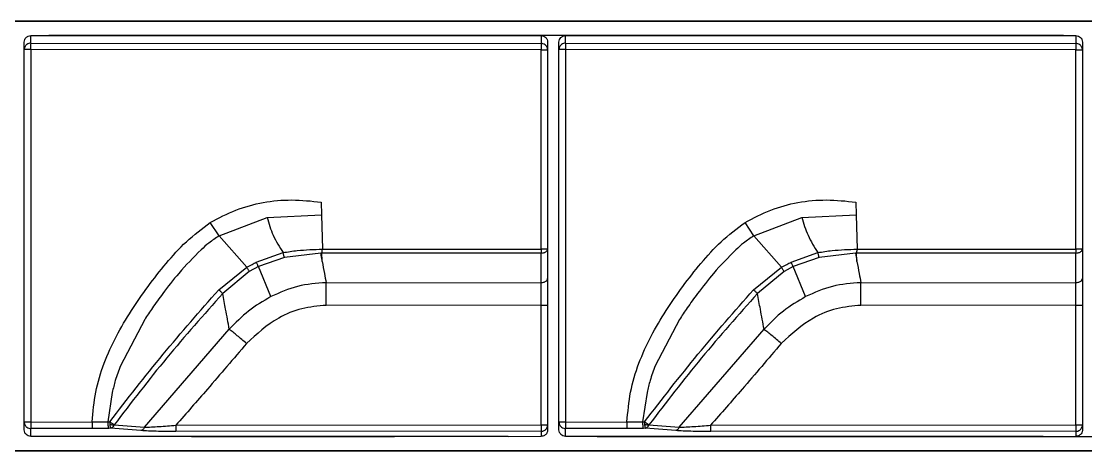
# Model space of a CAD drawing. Header units: millimetres. Extents: x 340 to 481, y 493 to 586.
# Drawn here: x 399.83 to 413.15, y 530.81 to 536.19 of the extents above; entities that cross this region are included whole.
import ezdxf

# ---------------------------------------------------------------- set-up
doc = ezdxf.new("R2010")
doc.units = ezdxf.units.MM
doc.linetypes.add('CENTERX2', pattern=[20.32, 12.7, -2.54, 2.54, -2.54])

msp = doc.modelspace()

# ---------------------------------------------------------------- linework, layer by layer
at = {"color": 7, "linetype": 'Continuous'}
for p, q in [((433.374, 536.195), (366.219, 536.195)), ((366.219, 530.813), (433.374, 530.813))]:
    msp.add_line(p, q, dxfattribs=at)
at = {"color": 7, "linetype": 'Continuous', "lineweight": 25}
for p, q in [((366.819, 536.195), (432.774, 536.195)), ((399.866, 535.841), (399.866, 535.935)), ((399.947, 536.015), (406.337, 536.015)), ((399.947, 535.921), (399.947, 536.015)), ((399.947, 535.921), (406.337, 535.916)), ((406.337, 536.015), (406.337, 535.916)), ((406.418, 535.935), (406.418, 535.836)), ((406.56, 535.841), (406.56, 535.935)), ((406.641, 536.015), (413.031, 536.015)), ((406.641, 535.921), (406.641, 536.015)), ((406.641, 535.921), (413.031, 535.916)), ((413.031, 536.015), (413.031, 535.916)), ((413.112, 535.935), (413.112, 535.836)), ((399.866, 531.172), (399.866, 535.841)), ((399.947, 535.842), (399.947, 531.173)), ((406.336, 535.837), (399.947, 535.842)), ((406.336, 533.341), (406.336, 535.837)), ((406.418, 535.836), (406.418, 533.34)), ((406.56, 531.172), (406.56, 535.841)), ((406.641, 535.842), (406.641, 531.173)), ((413.03, 535.837), (406.641, 535.842)), ((413.03, 533.341), (413.03, 535.837)), ((413.112, 535.836), (413.112, 533.34)), ((403.583, 533.928), (403.587, 533.769)), ((410.277, 533.928), (410.281, 533.769)), ((402.905, 533.738), (403.587, 533.769)), ((403.587, 533.769), (403.598, 533.338)), ((409.599, 533.738), (410.281, 533.769)), ((410.281, 533.769), (410.292, 533.338)), ((402.305, 533.506), (402.195, 533.673)), ((402.305, 533.506), (402.905, 533.738)), ((408.999, 533.506), (408.889, 533.673)), ((408.999, 533.506), (409.599, 533.738)), ((402.653, 533.113), (402.305, 533.506)), ((409.347, 533.113), (408.999, 533.506)), ((402.771, 533.175), (403.106, 533.296)), ((403.122, 533.236), (402.797, 533.12)), ((403.577, 533.288), (403.122, 533.236)), ((403.592, 533.288), (403.577, 533.288)), ((406.337, 533.29), (403.592, 533.288)), ((403.594, 533.198), (403.592, 533.288)), ((403.598, 533.338), (406.336, 533.341)), ((406.337, 532.922), (406.337, 533.29)), ((406.418, 533.34), (406.418, 532.971)), ((409.465, 533.175), (409.8, 533.296)), ((409.816, 533.236), (409.491, 533.12)), ((410.271, 533.288), (409.816, 533.236)), ((410.286, 533.288), (410.271, 533.288)), ((413.031, 533.29), (410.286, 533.288)), ((410.288, 533.198), (410.286, 533.288)), ((410.292, 533.338), (413.03, 533.341)), ((413.031, 532.922), (413.031, 533.29)), ((413.112, 533.34), (413.112, 532.971)), ((402.3, 532.831), (402.653, 533.113)), ((402.797, 533.12), (402.683, 533.059)), ((402.953, 532.745), (402.797, 533.12)), ((408.994, 532.831), (409.347, 533.113)), ((409.491, 533.12), (409.377, 533.059)), ((409.647, 532.745), (409.491, 533.12)), ((402.683, 533.059), (402.351, 532.783)), ((409.377, 533.059), (409.045, 532.783)), ((403.645, 532.919), (406.337, 532.922)), ((410.339, 532.919), (413.031, 532.922)), ((403.646, 532.638), (406.336, 532.642)), ((406.336, 532.638), (403.646, 532.635)), ((406.336, 531.137), (406.336, 532.638)), ((406.418, 532.638), (406.418, 531.137)), ((410.34, 532.638), (413.03, 532.642)), ((413.03, 532.638), (410.34, 532.635)), ((413.03, 531.137), (413.03, 532.638)), ((413.112, 532.638), (413.112, 531.137)), ((401.374, 532.457), (401.071, 531.879)), ((408.068, 532.457), (407.765, 531.879)), ((401.37, 531.108), (402.433, 532.335)), ((408.064, 531.108), (409.127, 532.335)), ((400.968, 531.544), (400.912, 531.175)), ((407.662, 531.544), (407.606, 531.175)), ((399.866, 531.074), (399.866, 531.172)), ((399.947, 531.173), (400.717, 531.174)), ((400.717, 531.174), (400.912, 531.175)), ((400.912, 531.175), (400.937, 531.176)), ((400.937, 531.176), (400.938, 531.146)), ((400.991, 531.137), (401.37, 531.108)), ((401.764, 531.133), (406.336, 531.137)), ((406.418, 531.137), (406.418, 531.074)), ((406.56, 531.074), (406.56, 531.172)), ((406.641, 531.173), (407.411, 531.174)), ((407.411, 531.174), (407.606, 531.175)), ((407.606, 531.175), (407.631, 531.176)), ((407.631, 531.176), (407.632, 531.146)), ((407.685, 531.137), (408.064, 531.108)), ((408.458, 531.133), (413.03, 531.137)), ((413.112, 531.137), (413.112, 531.074)), ((400.718, 531.093), (399.947, 531.092)), ((399.947, 530.993), (399.947, 531.092)), ((405.925, 530.993), (399.947, 530.993)), ((400.947, 531.095), (400.923, 531.094)), ((401.327, 531.066), (400.947, 531.095)), ((406.337, 531.057), (401.765, 531.053)), ((405.925, 530.993), (406.337, 530.994)), ((406.337, 531.057), (406.337, 530.994)), ((407.412, 531.093), (406.641, 531.092)), ((406.641, 530.993), (406.641, 531.092)), ((412.619, 530.993), (406.641, 530.993)), ((407.641, 531.095), (407.617, 531.094)), ((408.021, 531.066), (407.641, 531.095)), ((413.031, 531.057), (408.459, 531.053)), ((412.619, 530.993), (413.031, 530.994)), ((413.031, 531.057), (413.031, 530.994)), ((432.774, 530.813), (366.819, 530.813))]:
    msp.add_line(p, q, dxfattribs=at)
at = {"color": 7, "linetype": 'CENTERX2'}
for p, q in [((433.194, 536.015), (366.399, 536.015)), ((366.399, 530.993), (433.194, 530.993))]:
    msp.add_line(p, q, dxfattribs=at)
at = {"color": 7, "linetype": 'Continuous', "lineweight": 25, "flags": 128}
for points in [[(403.596, 533.185), (403.595, 533.192), (403.594, 533.198)], [(410.29, 533.185), (410.289, 533.192), (410.288, 533.198)], [(403.646, 532.635), (403.646, 532.636), (403.646, 532.636), (403.646, 532.636), (403.646, 532.637), (403.646, 532.637), (403.646, 532.638), (403.646, 532.638), (403.646, 532.638)], [(410.34, 532.635), (410.34, 532.636), (410.34, 532.636), (410.34, 532.636), (410.34, 532.637), (410.34, 532.637), (410.34, 532.638), (410.34, 532.638), (410.34, 532.638)]]:
    msp.add_lwpolyline(points, dxfattribs=at)
at = {"color": 7, "linetype": 'Continuous', "lineweight": 25}
for centre, radius, start, end in [((402.998, 535.857), 3.052, 178.8009, 180.2767), ((409.39, 535.852), 3.054, 178.8017, 180.2762), ((409.692, 535.857), 3.052, 178.8009, 180.2767), ((416.084, 535.852), 3.054, 178.8017, 180.2762), ((490.026, 548.93), 87.853, 190.25626, 190.31584), ((414.528, 533.345), 8.192, 180.0303, 180.3847), ((496.72, 548.93), 87.853, 190.25626, 190.31584), ((421.222, 533.345), 8.192, 180.0303, 180.3847), ((402.893, 531.157), 2.946, 179.6961, 181.2645), ((403.663, 531.158), 2.947, 179.696, 181.2644), ((404.748, 531.118), 2.984, 179.7066, 181.239), ((409.32, 531.121), 2.984, 179.7067, 181.239), ((409.587, 531.157), 2.946, 179.6961, 181.2645), ((410.357, 531.158), 2.947, 179.696, 181.2644), ((411.442, 531.118), 2.984, 179.7066, 181.239), ((416.014, 531.121), 2.984, 179.7067, 181.239)]:
    msp.add_arc(centre, radius, start, end, dxfattribs=at)
for points, knots in [([(399.866, 535.935), (399.867, 535.945), (399.869, 535.966), (399.886, 535.988), (399.902, 536.002), (399.92, 536.012), (399.936, 536.014), (399.947, 536.015)], [0, 0, 0, 0, 0.246055, 0.49554, 0.623249, 0.746587, 1, 1, 1, 1]), ([(399.947, 535.921), (399.94, 535.92), (399.922, 535.919), (399.901, 535.908), (399.885, 535.893), (399.875, 535.879), (399.868, 535.861), (399.867, 535.848), (399.866, 535.841)], [0, 0, 0, 0, 0.1820362, 0.4114305, 0.5459757, 0.6903018, 0.8425268, 1, 1, 1, 1]), ([(406.337, 536.015), (406.348, 536.014), (406.369, 536.012), (406.391, 535.996), (406.405, 535.98), (406.416, 535.961), (406.417, 535.945), (406.418, 535.935)], [0, 0, 0, 0, 0.249636, 0.501402, 0.628165, 0.75021, 1, 1, 1, 1]), ([(406.418, 535.836), (406.418, 535.843), (406.417, 535.856), (406.409, 535.874), (406.399, 535.889), (406.383, 535.903), (406.362, 535.914), (406.345, 535.915), (406.337, 535.916)], [0, 0, 0, 0, 0.157473, 0.309699, 0.454025, 0.58857, 0.817964, 1, 1, 1, 1]), ([(406.56, 535.935), (406.561, 535.945), (406.563, 535.966), (406.58, 535.988), (406.596, 536.002), (406.614, 536.012), (406.63, 536.014), (406.641, 536.015)], [0, 0, 0, 0, 0.246055, 0.49554, 0.623249, 0.746587, 1, 1, 1, 1]), ([(406.641, 535.921), (406.634, 535.92), (406.616, 535.919), (406.595, 535.908), (406.579, 535.893), (406.569, 535.879), (406.562, 535.861), (406.561, 535.848), (406.56, 535.841)], [0, 0, 0, 0, 0.182036, 0.411431, 0.545976, 0.690302, 0.842527, 1, 1, 1, 1]), ([(413.031, 536.015), (413.042, 536.014), (413.063, 536.012), (413.085, 535.996), (413.099, 535.98), (413.11, 535.961), (413.111, 535.945), (413.112, 535.935)], [0, 0, 0, 0, 0.249636, 0.501402, 0.628165, 0.75021, 1, 1, 1, 1]), ([(413.112, 535.836), (413.112, 535.843), (413.111, 535.856), (413.103, 535.874), (413.093, 535.889), (413.077, 535.903), (413.056, 535.914), (413.039, 535.915), (413.031, 535.916)], [0, 0, 0, 0, 0.157473, 0.309699, 0.454025, 0.58857, 0.817964, 1, 1, 1, 1]), ([(399.947, 535.842), (399.936, 535.842), (399.921, 535.842), (399.902, 535.842), (399.889, 535.842), (399.879, 535.842), (399.869, 535.841), (399.867, 535.841), (399.866, 535.841)], [0, 0, 0, 0, 0.243743, 0.372827, 0.502302, 0.631379, 0.759406, 1, 1, 1, 1]), ([(406.336, 535.837), (406.344, 535.837), (406.362, 535.837), (406.383, 535.837), (406.399, 535.837), (406.409, 535.837), (406.417, 535.836), (406.418, 535.836), (406.418, 535.836)], [0, 0, 0, 0, 0.181752, 0.411268, 0.545131, 0.689867, 0.842768, 1, 1, 1, 1]), ([(406.641, 535.842), (406.63, 535.842), (406.615, 535.842), (406.596, 535.842), (406.583, 535.842), (406.573, 535.842), (406.563, 535.841), (406.561, 535.841), (406.56, 535.841)], [0, 0, 0, 0, 0.243743, 0.372827, 0.502302, 0.631379, 0.759406, 1, 1, 1, 1]), ([(413.03, 535.837), (413.038, 535.837), (413.056, 535.837), (413.077, 535.837), (413.093, 535.837), (413.103, 535.837), (413.111, 535.836), (413.112, 535.836), (413.112, 535.836)], [0, 0, 0, 0, 0.181752, 0.411268, 0.545131, 0.689867, 0.842768, 1, 1, 1, 1]), ([(402.195, 533.673), (402.301, 533.729), (402.51, 533.84), (402.857, 533.933), (403.218, 533.968), (403.46, 533.942), (403.583, 533.928)], [0, 0, 0, 0, 0.248333, 0.494266, 0.743232, 1, 1, 1, 1]), ([(408.889, 533.673), (408.995, 533.729), (409.204, 533.84), (409.551, 533.933), (409.912, 533.968), (410.154, 533.942), (410.277, 533.928)], [0, 0, 0, 0, 0.248333, 0.494266, 0.743232, 1, 1, 1, 1]), ([(400.717, 531.174), (400.728, 531.299), (400.75, 531.55), (400.894, 532.03), (401.191, 532.577), (401.56, 533.071), (401.89, 533.445), (402.092, 533.596), (402.195, 533.673)], [0, 0, 0, 0, 0.126243, 0.252407, 0.500957, 0.747041, 0.871227, 1, 1, 1, 1]), ([(402.905, 533.738), (402.928, 533.662), (402.975, 533.505), (403.062, 533.367), (403.106, 533.296)], [0, 0, 0, 0, 0.48812, 1, 1, 1, 1]), ([(407.411, 531.174), (407.422, 531.299), (407.444, 531.55), (407.588, 532.03), (407.885, 532.577), (408.254, 533.071), (408.584, 533.445), (408.786, 533.596), (408.889, 533.673)], [0, 0, 0, 0, 0.126243, 0.252407, 0.500957, 0.747041, 0.871227, 1, 1, 1, 1]), ([(409.599, 533.738), (409.622, 533.662), (409.669, 533.505), (409.756, 533.367), (409.8, 533.296)], [0, 0, 0, 0, 0.48812, 1, 1, 1, 1]), ([(402.305, 533.506), (402.262, 533.477), (402.182, 533.425), (402.112, 533.361), (402.081, 533.332)], [0, 0, 0, 0, 0.548877, 1, 1, 1, 1]), ([(408.999, 533.506), (408.956, 533.477), (408.876, 533.425), (408.806, 533.361), (408.775, 533.332)], [0, 0, 0, 0, 0.548877, 1, 1, 1, 1]), ([(402.081, 533.332), (401.985, 533.236), (401.813, 533.062), (401.665, 532.868), (401.599, 532.782)], [0, 0, 0, 0, 0.556874, 1, 1, 1, 1]), ([(403.106, 533.296), (403.166, 533.306), (403.328, 533.331), (403.493, 533.336), (403.598, 533.338)], [0, 0, 0, 0, 0.363352, 1, 1, 1, 1]), ([(403.122, 533.236), (403.121, 533.24), (403.119, 533.249), (403.115, 533.264), (403.111, 533.28), (403.108, 533.291), (403.106, 533.296)], [0, 0, 0, 0, 0.24719, 0.499867, 0.752615, 1, 1, 1, 1]), ([(406.337, 533.29), (406.347, 533.291), (406.363, 533.292), (406.382, 533.298), (406.395, 533.304), (406.405, 533.312), (406.415, 533.324), (406.417, 533.333), (406.418, 533.34)], [0, 0, 0, 0, 0.241127, 0.370686, 0.502719, 0.634695, 0.763396, 1, 1, 1, 1]), ([(406.418, 533.34), (406.417, 533.34), (406.415, 533.34), (406.405, 533.34), (406.398, 533.34), (406.394, 533.34)], [0, 0, 0, 0, 0.483166, 0.74054, 1, 1, 1, 1]), ([(408.775, 533.332), (408.679, 533.236), (408.507, 533.062), (408.359, 532.868), (408.293, 532.782)], [0, 0, 0, 0, 0.556874, 1, 1, 1, 1]), ([(409.8, 533.296), (409.86, 533.306), (410.022, 533.331), (410.187, 533.336), (410.292, 533.338)], [0, 0, 0, 0, 0.363352, 1, 1, 1, 1]), ([(409.816, 533.236), (409.815, 533.24), (409.813, 533.249), (409.809, 533.264), (409.805, 533.28), (409.802, 533.291), (409.8, 533.296)], [0, 0, 0, 0, 0.24719, 0.499867, 0.752615, 1, 1, 1, 1]), ([(413.031, 533.29), (413.041, 533.291), (413.057, 533.292), (413.076, 533.298), (413.089, 533.304), (413.099, 533.312), (413.109, 533.324), (413.111, 533.333), (413.112, 533.34)], [0, 0, 0, 0, 0.241127, 0.370686, 0.502719, 0.634695, 0.763396, 1, 1, 1, 1]), ([(413.112, 533.34), (413.111, 533.34), (413.109, 533.34), (413.099, 533.34), (413.092, 533.34), (413.088, 533.34)], [0, 0, 0, 0, 0.483166, 0.74054, 1, 1, 1, 1]), ([(402.653, 533.113), (402.674, 533.125), (402.713, 533.147), (402.754, 533.166), (402.771, 533.175)], [0, 0, 0, 0, 0.557096, 1, 1, 1, 1]), ([(402.683, 533.059), (402.681, 533.063), (402.677, 533.071), (402.67, 533.084), (402.661, 533.098), (402.656, 533.108), (402.653, 533.113)], [0, 0, 0, 0, 0.247051, 0.499713, 0.752528, 1, 1, 1, 1]), ([(402.797, 533.12), (402.795, 533.124), (402.792, 533.132), (402.786, 533.146), (402.779, 533.161), (402.774, 533.17), (402.771, 533.175)], [0, 0, 0, 0, 0.247246, 0.499807, 0.752471, 1, 1, 1, 1]), ([(403.596, 533.185), (403.605, 533.135), (403.621, 533.046), (403.638, 532.958), (403.645, 532.919)], [0, 0, 0, 0, 0.560088, 1, 1, 1, 1]), ([(409.347, 533.113), (409.368, 533.125), (409.407, 533.147), (409.448, 533.166), (409.465, 533.175)], [0, 0, 0, 0, 0.557096, 1, 1, 1, 1]), ([(409.377, 533.059), (409.375, 533.063), (409.371, 533.071), (409.364, 533.084), (409.355, 533.098), (409.35, 533.108), (409.347, 533.113)], [0, 0, 0, 0, 0.247051, 0.499713, 0.752528, 1, 1, 1, 1]), ([(409.491, 533.12), (409.489, 533.124), (409.486, 533.132), (409.48, 533.146), (409.473, 533.161), (409.468, 533.17), (409.465, 533.175)], [0, 0, 0, 0, 0.247246, 0.499807, 0.752471, 1, 1, 1, 1]), ([(410.29, 533.185), (410.299, 533.135), (410.315, 533.046), (410.332, 532.958), (410.339, 532.919)], [0, 0, 0, 0, 0.560088, 1, 1, 1, 1]), ([(406.337, 532.922), (406.347, 532.923), (406.363, 532.923), (406.382, 532.93), (406.395, 532.936), (406.405, 532.944), (406.415, 532.956), (406.417, 532.965), (406.418, 532.971)], [0, 0, 0, 0, 0.241128, 0.370687, 0.50272, 0.634695, 0.763396, 1, 1, 1, 1]), ([(406.418, 532.971), (406.418, 532.915), (406.418, 532.813), (406.418, 532.692), (406.418, 532.638)], [0, 0, 0, 0, 0.558262, 1, 1, 1, 1]), ([(413.031, 532.922), (413.041, 532.923), (413.057, 532.923), (413.076, 532.93), (413.089, 532.936), (413.099, 532.944), (413.109, 532.956), (413.111, 532.965), (413.112, 532.971)], [0, 0, 0, 0, 0.241128, 0.370687, 0.50272, 0.634695, 0.763396, 1, 1, 1, 1]), ([(413.112, 532.971), (413.112, 532.915), (413.112, 532.813), (413.112, 532.692), (413.112, 532.638)], [0, 0, 0, 0, 0.558262, 1, 1, 1, 1]), ([(403.645, 532.919), (403.524, 532.91), (403.284, 532.893), (403.063, 532.794), (402.953, 532.744)], [0, 0, 0, 0, 0.50027, 1, 1, 1, 1]), ([(410.339, 532.919), (410.218, 532.91), (409.978, 532.893), (409.757, 532.794), (409.647, 532.744)], [0, 0, 0, 0, 0.50027, 1, 1, 1, 1]), ([(400.937, 531.176), (401.156, 531.46), (401.594, 532.025), (402.066, 532.563), (402.3, 532.831)], [0, 0, 0, 0, 0.502993, 1, 1, 1, 1]), ([(402.351, 532.783), (402.114, 532.517), (401.64, 531.984), (401.207, 531.419), (400.991, 531.137)], [0, 0, 0, 0, 0.499871, 1, 1, 1, 1]), ([(401.599, 532.782), (401.556, 532.723), (401.478, 532.616), (401.406, 532.506), (401.374, 532.457)], [0, 0, 0, 0, 0.560178, 1, 1, 1, 1]), ([(402.351, 532.783), (402.347, 532.787), (402.341, 532.793), (402.328, 532.806), (402.314, 532.818), (402.305, 532.827), (402.3, 532.831)], [0, 0, 0, 0, 0.246047, 0.499442, 0.75314, 1, 1, 1, 1]), ([(402.433, 532.335), (402.418, 532.419), (402.39, 532.568), (402.363, 532.718), (402.351, 532.783)], [0, 0, 0, 0, 0.5588049, 1, 1, 1, 1]), ([(402.953, 532.744), (402.857, 532.688), (402.665, 532.575), (402.511, 532.415), (402.433, 532.335)], [0, 0, 0, 0, 0.499581, 1, 1, 1, 1]), ([(407.631, 531.176), (407.851, 531.46), (408.288, 532.025), (408.76, 532.563), (408.994, 532.831)], [0, 0, 0, 0, 0.502993, 1, 1, 1, 1]), ([(409.045, 532.783), (408.808, 532.517), (408.334, 531.984), (407.901, 531.419), (407.685, 531.137)], [0, 0, 0, 0, 0.499871, 1, 1, 1, 1]), ([(408.293, 532.782), (408.25, 532.723), (408.172, 532.616), (408.1, 532.506), (408.068, 532.457)], [0, 0, 0, 0, 0.5601777, 1, 1, 1, 1]), ([(409.045, 532.783), (409.041, 532.787), (409.035, 532.793), (409.022, 532.806), (409.008, 532.818), (408.999, 532.827), (408.994, 532.831)], [0, 0, 0, 0, 0.246047, 0.499442, 0.75314, 1, 1, 1, 1]), ([(409.127, 532.335), (409.112, 532.419), (409.084, 532.568), (409.057, 532.718), (409.045, 532.783)], [0, 0, 0, 0, 0.5588049, 1, 1, 1, 1]), ([(409.647, 532.744), (409.551, 532.688), (409.359, 532.575), (409.205, 532.415), (409.127, 532.335)], [0, 0, 0, 0, 0.4995814, 1, 1, 1, 1]), ([(403.646, 532.635), (403.543, 532.626), (403.337, 532.607), (402.98, 532.461), (402.776, 532.274), (402.649, 532.158)], [0, 0, 0, 0, 0.272237, 0.547518, 1, 1, 1, 1]), ([(406.336, 532.638), (406.336, 532.639), (406.336, 532.64), (406.336, 532.641), (406.336, 532.642)], [0, 0, 0, 0, 0.560035, 1, 1, 1, 1]), ([(406.336, 532.638), (406.347, 532.638), (406.362, 532.638), (406.381, 532.638), (406.395, 532.638), (406.405, 532.638), (406.415, 532.638), (406.417, 532.638), (406.418, 532.638)], [0, 0, 0, 0, 0.240915, 0.370391, 0.5023, 0.633826, 0.762244, 1, 1, 1, 1]), ([(410.34, 532.635), (410.237, 532.626), (410.031, 532.607), (409.674, 532.461), (409.47, 532.274), (409.343, 532.158)], [0, 0, 0, 0, 0.2722368, 0.5475182, 1, 1, 1, 1]), ([(413.03, 532.638), (413.03, 532.639), (413.03, 532.64), (413.03, 532.641), (413.03, 532.642)], [0, 0, 0, 0, 0.5600349, 1, 1, 1, 1]), ([(413.03, 532.638), (413.041, 532.638), (413.056, 532.638), (413.075, 532.638), (413.089, 532.638), (413.099, 532.638), (413.109, 532.638), (413.111, 532.638), (413.112, 532.638)], [0, 0, 0, 0, 0.240915, 0.370391, 0.5023, 0.633826, 0.762244, 1, 1, 1, 1]), ([(402.649, 532.158), (402.629, 532.174), (402.589, 532.207), (402.532, 532.255), (402.478, 532.299), (402.448, 532.323), (402.433, 532.335)], [0, 0, 0, 0, 0.250369, 0.500556, 0.750451, 1, 1, 1, 1]), ([(409.343, 532.158), (409.323, 532.174), (409.283, 532.207), (409.226, 532.255), (409.172, 532.299), (409.142, 532.323), (409.127, 532.335)], [0, 0, 0, 0, 0.250369, 0.500556, 0.750451, 1, 1, 1, 1]), ([(402.649, 532.158), (402.486, 531.966), (402.193, 531.623), (401.896, 531.283), (401.764, 531.133)], [0, 0, 0, 0, 0.55723, 1, 1, 1, 1]), ([(409.343, 532.158), (409.18, 531.966), (408.887, 531.623), (408.59, 531.283), (408.458, 531.133)], [0, 0, 0, 0, 0.55723, 1, 1, 1, 1]), ([(401.071, 531.879), (401.048, 531.817), (401.007, 531.708), (400.98, 531.594), (400.968, 531.544)], [0, 0, 0, 0, 0.560421, 1, 1, 1, 1]), ([(407.765, 531.879), (407.742, 531.817), (407.701, 531.708), (407.674, 531.594), (407.662, 531.544)], [0, 0, 0, 0, 0.5604209, 1, 1, 1, 1]), ([(399.947, 531.173), (399.939, 531.173), (399.922, 531.173), (399.901, 531.173), (399.885, 531.173), (399.875, 531.173), (399.868, 531.172), (399.867, 531.172), (399.866, 531.172)], [0, 0, 0, 0, 0.181975, 0.411373, 0.545073, 0.689667, 0.84255, 1, 1, 1, 1]), ([(399.866, 531.172), (399.867, 531.165), (399.868, 531.152), (399.875, 531.135), (399.885, 531.12), (399.894, 531.112), (399.899, 531.108)], [0, 0, 0, 0, 0.267539, 0.526165, 0.771462, 1, 1, 1, 1]), ([(400.912, 531.175), (400.912, 531.165), (400.913, 531.145), (400.916, 531.119), (400.919, 531.1), (400.922, 531.096), (400.923, 531.094)], [0, 0, 0, 0, 0.250182, 0.500001, 0.749816, 1, 1, 1, 1]), ([(400.991, 531.137), (400.988, 531.139), (400.98, 531.144), (400.967, 531.153), (400.952, 531.164), (400.942, 531.172), (400.937, 531.176)], [0, 0, 0, 0, 0.221754, 0.487119, 0.729135, 1, 1, 1, 1]), ([(400.938, 531.146), (400.938, 531.139), (400.939, 531.126), (400.942, 531.11), (400.944, 531.099), (400.946, 531.096), (400.947, 531.095)], [0, 0, 0, 0, 0.25001, 0.499562, 0.749799, 1, 1, 1, 1]), ([(400.938, 531.146), (400.944, 531.144), (400.955, 531.141), (400.974, 531.138), (400.985, 531.137), (400.991, 531.137)], [0, 0, 0, 0, 0.332362, 0.622962, 1, 1, 1, 1]), ([(400.991, 531.137), (400.988, 531.131), (400.983, 531.12), (400.972, 531.107), (400.96, 531.098), (400.952, 531.096), (400.947, 531.095)], [0, 0, 0, 0, 0.249812, 0.499999, 0.750183, 1, 1, 1, 1]), ([(401.37, 531.108), (401.367, 531.103), (401.362, 531.091), (401.352, 531.078), (401.339, 531.069), (401.331, 531.067), (401.327, 531.066)], [0, 0, 0, 0, 0.245528, 0.499445, 0.753667, 1, 1, 1, 1]), ([(401.37, 531.108), (401.398, 531.109), (401.456, 531.111), (401.589, 531.118), (401.694, 531.127), (401.764, 531.133)], [0, 0, 0, 0, 0.243767, 0.492923, 1, 1, 1, 1]), ([(406.336, 531.137), (406.347, 531.137), (406.362, 531.137), (406.382, 531.137), (406.395, 531.137), (406.405, 531.137), (406.415, 531.137), (406.417, 531.137), (406.418, 531.137)], [0, 0, 0, 0, 0.243617, 0.372782, 0.502319, 0.631448, 0.759539, 1, 1, 1, 1]), ([(406.337, 531.057), (406.345, 531.058), (406.362, 531.059), (406.383, 531.07), (406.399, 531.084), (406.409, 531.099), (406.417, 531.117), (406.418, 531.13), (406.418, 531.137)], [0, 0, 0, 0, 0.182036, 0.411431, 0.545976, 0.690302, 0.842527, 1, 1, 1, 1]), ([(406.641, 531.173), (406.633, 531.173), (406.616, 531.173), (406.595, 531.173), (406.579, 531.173), (406.569, 531.173), (406.562, 531.172), (406.561, 531.172), (406.56, 531.172)], [0, 0, 0, 0, 0.181975, 0.411373, 0.545073, 0.689667, 0.84255, 1, 1, 1, 1]), ([(406.56, 531.172), (406.561, 531.165), (406.562, 531.152), (406.569, 531.135), (406.579, 531.12), (406.588, 531.112), (406.593, 531.108)], [0, 0, 0, 0, 0.267539, 0.526165, 0.771462, 1, 1, 1, 1]), ([(407.606, 531.175), (407.606, 531.165), (407.607, 531.145), (407.61, 531.119), (407.613, 531.1), (407.616, 531.096), (407.617, 531.094)], [0, 0, 0, 0, 0.250182, 0.500001, 0.749816, 1, 1, 1, 1]), ([(407.685, 531.137), (407.682, 531.139), (407.674, 531.144), (407.661, 531.153), (407.646, 531.164), (407.636, 531.172), (407.631, 531.176)], [0, 0, 0, 0, 0.221754, 0.487119, 0.729135, 1, 1, 1, 1]), ([(407.632, 531.146), (407.632, 531.139), (407.633, 531.126), (407.636, 531.11), (407.638, 531.099), (407.64, 531.096), (407.641, 531.095)], [0, 0, 0, 0, 0.25001, 0.499562, 0.749799, 1, 1, 1, 1]), ([(407.632, 531.146), (407.638, 531.144), (407.649, 531.141), (407.668, 531.138), (407.679, 531.137), (407.685, 531.137)], [0, 0, 0, 0, 0.332362, 0.622962, 1, 1, 1, 1]), ([(407.685, 531.137), (407.682, 531.131), (407.677, 531.12), (407.666, 531.107), (407.654, 531.098), (407.646, 531.096), (407.641, 531.095)], [0, 0, 0, 0, 0.249812, 0.499999, 0.750183, 1, 1, 1, 1]), ([(408.064, 531.108), (408.061, 531.103), (408.056, 531.091), (408.046, 531.078), (408.033, 531.069), (408.025, 531.067), (408.021, 531.066)], [0, 0, 0, 0, 0.245528, 0.499445, 0.753667, 1, 1, 1, 1]), ([(408.064, 531.108), (408.092, 531.109), (408.15, 531.111), (408.283, 531.118), (408.388, 531.127), (408.458, 531.133)], [0, 0, 0, 0, 0.2437665, 0.4929234, 1, 1, 1, 1]), ([(413.03, 531.137), (413.041, 531.137), (413.056, 531.137), (413.076, 531.137), (413.089, 531.137), (413.099, 531.137), (413.109, 531.137), (413.111, 531.137), (413.112, 531.137)], [0, 0, 0, 0, 0.243617, 0.372782, 0.502319, 0.631448, 0.759539, 1, 1, 1, 1]), ([(413.031, 531.057), (413.039, 531.058), (413.056, 531.059), (413.077, 531.07), (413.093, 531.084), (413.103, 531.099), (413.111, 531.117), (413.112, 531.13), (413.112, 531.137)], [0, 0, 0, 0, 0.182036, 0.411431, 0.545976, 0.690302, 0.842527, 1, 1, 1, 1]), ([(399.947, 530.993), (399.937, 530.994), (399.915, 530.997), (399.893, 531.013), (399.879, 531.029), (399.869, 531.047), (399.867, 531.063), (399.866, 531.074)], [0, 0, 0, 0, 0.249649, 0.501423, 0.628183, 0.750223, 1, 1, 1, 1]), ([(400.923, 531.094), (400.885, 531.094), (400.817, 531.093), (400.748, 531.093), (400.718, 531.093)], [0, 0, 0, 0, 0.559986, 1, 1, 1, 1]), ([(401.765, 531.053), (401.68, 531.054), (401.522, 531.055), (401.388, 531.062), (401.327, 531.066)], [0, 0, 0, 0, 0.535867, 1, 1, 1, 1]), ([(406.409, 531.036), (406.405, 531.03), (406.397, 531.018), (406.379, 531.004), (406.359, 530.995), (406.344, 530.994), (406.337, 530.994)], [0, 0, 0, 0, 0.25003, 0.506976, 0.750519, 1, 1, 1, 1]), ([(406.418, 531.074), (406.418, 531.067), (406.417, 531.054), (406.412, 531.042), (406.409, 531.036)], [0, 0, 0, 0, 0.4997199, 1, 1, 1, 1]), ([(406.641, 530.993), (406.631, 530.994), (406.609, 530.997), (406.587, 531.013), (406.573, 531.029), (406.563, 531.047), (406.561, 531.063), (406.56, 531.074)], [0, 0, 0, 0, 0.249649, 0.501423, 0.628183, 0.750223, 1, 1, 1, 1]), ([(407.617, 531.094), (407.579, 531.094), (407.511, 531.093), (407.442, 531.093), (407.412, 531.093)], [0, 0, 0, 0, 0.559986, 1, 1, 1, 1]), ([(408.459, 531.053), (408.374, 531.054), (408.216, 531.055), (408.082, 531.062), (408.021, 531.066)], [0, 0, 0, 0, 0.535867, 1, 1, 1, 1]), ([(413.103, 531.036), (413.099, 531.03), (413.091, 531.018), (413.073, 531.004), (413.053, 530.995), (413.038, 530.994), (413.031, 530.994)], [0, 0, 0, 0, 0.25003, 0.506976, 0.750519, 1, 1, 1, 1]), ([(413.112, 531.074), (413.112, 531.067), (413.111, 531.054), (413.106, 531.042), (413.103, 531.036)], [0, 0, 0, 0, 0.49972, 1, 1, 1, 1])]:
    msp.add_open_spline(points, degree=3, knots=knots, dxfattribs=at)
for points in [[(403.592, 533.288), (403.593, 533.295), (403.595, 533.311), (403.597, 533.329), (403.598, 533.338)], [(410.286, 533.288), (410.287, 533.295), (410.289, 533.311), (410.291, 533.329), (410.292, 533.338)], [(403.646, 532.638), (403.646, 532.689), (403.646, 532.791), (403.645, 532.876), (403.645, 532.919)], [(406.336, 532.642), (406.337, 532.693), (406.337, 532.794), (406.337, 532.879), (406.337, 532.922)], [(410.34, 532.638), (410.34, 532.689), (410.34, 532.791), (410.339, 532.876), (410.339, 532.919)], [(413.03, 532.642), (413.031, 532.693), (413.031, 532.794), (413.031, 532.879), (413.031, 532.922)]]:
    msp.add_open_spline(points, degree=3, dxfattribs=at)
at = {"color": 8, "linetype": 'Continuous', "lineweight": 25}
for points, knots in [([(406.394, 533.34), (406.39, 533.34), (406.382, 533.34), (406.362, 533.341), (406.347, 533.341), (406.336, 533.341)], [0, 0, 0, 0, 0.257877, 0.515012, 1, 1, 1, 1]), ([(413.088, 533.34), (413.084, 533.34), (413.076, 533.34), (413.056, 533.341), (413.041, 533.341), (413.03, 533.341)], [0, 0, 0, 0, 0.257877, 0.515012, 1, 1, 1, 1]), ([(399.899, 531.108), (399.907, 531.103), (399.922, 531.094), (399.94, 531.093), (399.947, 531.092)], [0, 0, 0, 0, 0.5576019, 1, 1, 1, 1]), ([(406.593, 531.108), (406.601, 531.103), (406.616, 531.094), (406.634, 531.093), (406.641, 531.092)], [0, 0, 0, 0, 0.557602, 1, 1, 1, 1])]:
    msp.add_open_spline(points, degree=3, knots=knots, dxfattribs=at)

doc.saveas('drawing.dxf')
